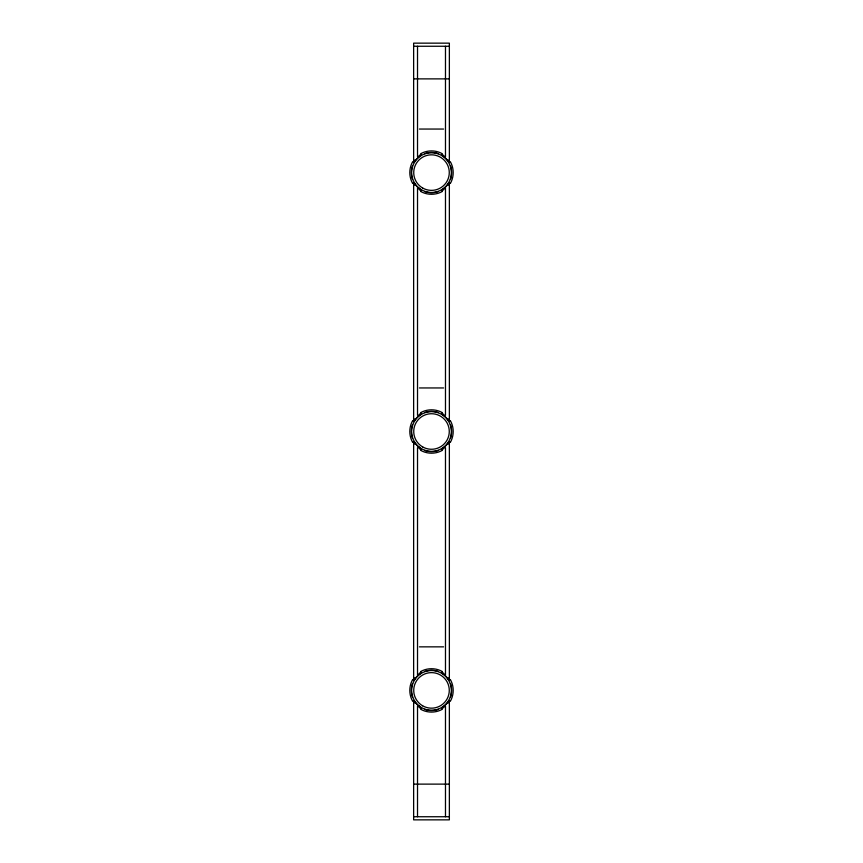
<?xml version="1.0" encoding="UTF-8"?>
<svg xmlns="http://www.w3.org/2000/svg" width="863" height="863" viewBox="0 0 863 863"><rect width="100%" height="100%" fill="white"/><g stroke="black" fill="none" stroke-linecap="round" stroke-linejoin="round"><path stroke-width="1.29" d="M412.665 161.726C408.857 168.35 408.857 176.85 412.665 183.474M450.335 183.474C454.143 176.85 454.143 168.35 450.335 161.726M412.665 420.626C408.857 427.25 408.857 435.75 412.665 442.374M450.335 442.374C454.143 435.75 454.143 427.25 450.335 420.626M412.665 679.526C408.857 686.15 408.857 694.65 412.665 701.274M450.335 701.274C454.143 694.65 454.143 686.15 450.335 679.526M420.626 153.765C427.25 149.957 435.75 149.957 442.374 153.765M442.374 191.435C435.75 195.243 427.25 195.243 420.626 191.435M420.626 412.665C427.25 408.857 435.75 408.857 442.374 412.665M442.374 450.335C435.75 454.143 427.25 454.143 420.626 450.335M420.626 671.565C427.25 667.757 435.75 667.757 442.374 671.565M442.374 709.235C435.75 713.043 427.25 713.043 420.626 709.235M413.636 46.257L449.364 46.257M413.636 78.878L449.364 78.878M419.396 129.051L443.604 129.051M419.396 387.951L443.604 387.951M419.396 646.851L443.604 646.851M413.636 784.122L449.364 784.122M413.636 816.743L449.364 816.743M449.364 162.32L449.364 43.15L413.636 43.15L413.636 162.32M449.364 183.862L449.364 420.734M449.364 442.266L449.364 679.138M449.364 700.68L449.364 819.85L413.636 819.85L413.636 700.68M445.481 46.257L445.481 156.937M445.481 187.897L445.481 415.351M445.481 447.649L445.481 675.103M445.481 706.063L445.481 816.743M417.519 46.257L417.519 156.937M417.519 187.897L417.519 415.351M417.519 447.649L417.519 675.103M417.519 706.063L417.519 816.743M413.636 183.862L413.636 420.734M413.636 442.266L413.636 679.138M450.443 165.707A20.162 20.162 0 0 1 450.443 179.493M448.965 182.686A20.162 20.162 0 0 1 441.586 190.065M438.393 191.543A20.162 20.162 0 0 1 424.607 191.543M421.414 190.065A20.162 20.162 0 0 1 414.035 182.686M412.557 179.493A20.162 20.162 0 0 1 412.557 165.707M414.035 162.514A20.162 20.162 0 0 1 421.414 155.135M424.607 153.657A20.162 20.162 0 0 1 438.393 153.657M441.586 155.135A20.162 20.162 0 0 1 448.965 162.514M449.655 183.085A20.971 20.971 0 0 1 448.318 185.124M444.024 189.418A20.971 20.971 0 0 1 441.985 190.755M421.015 190.755A20.971 20.971 0 0 1 418.976 189.418M414.682 185.124A20.971 20.971 0 0 1 413.345 183.085M413.345 162.115A20.971 20.971 0 0 1 414.682 160.076M418.976 155.782A20.971 20.971 0 0 1 421.015 154.445M441.985 154.445A20.971 20.971 0 0 1 444.024 155.782M448.318 160.076A20.971 20.971 0 0 1 449.655 162.115M450.443 424.607A20.162 20.162 0 0 1 450.443 438.393M448.965 441.586A20.162 20.162 0 0 1 441.586 448.965M438.393 450.443A20.162 20.162 0 0 1 424.607 450.443M421.414 448.965A20.162 20.162 0 0 1 414.035 441.586M412.557 438.393A20.162 20.162 0 0 1 412.557 424.607M414.035 421.414A20.162 20.162 0 0 1 421.414 414.035M424.607 412.557A20.162 20.162 0 0 1 438.393 412.557M441.586 414.035A20.162 20.162 0 0 1 448.965 421.414M449.655 441.985A20.971 20.971 0 0 1 448.318 444.024M444.024 448.318A20.971 20.971 0 0 1 441.985 449.655M421.015 449.655A20.971 20.971 0 0 1 418.976 448.318M414.682 444.024A20.971 20.971 0 0 1 413.345 441.985M413.345 421.015A20.971 20.971 0 0 1 414.682 418.976M418.976 414.682A20.971 20.971 0 0 1 421.015 413.345M441.985 413.345A20.971 20.971 0 0 1 444.024 414.682M448.318 418.976A20.971 20.971 0 0 1 449.655 421.015M450.443 683.507A20.162 20.162 0 0 1 450.443 697.293M448.965 700.486A20.162 20.162 0 0 1 441.586 707.865M438.393 709.343A20.162 20.162 0 0 1 424.607 709.343M421.414 707.865A20.162 20.162 0 0 1 414.035 700.486M412.557 697.293A20.162 20.162 0 0 1 412.557 683.507M414.035 680.314A20.162 20.162 0 0 1 421.414 672.935M424.607 671.457A20.162 20.162 0 0 1 438.393 671.457M441.586 672.935A20.162 20.162 0 0 1 448.965 680.314M449.655 700.885A20.971 20.971 0 0 1 448.318 702.924M444.024 707.218A20.971 20.971 0 0 1 441.985 708.555M421.015 708.555A20.971 20.971 0 0 1 418.976 707.218M414.682 702.924A20.971 20.971 0 0 1 413.345 700.885M413.345 679.915A20.971 20.971 0 0 1 414.682 677.876M418.976 673.582A20.971 20.971 0 0 1 421.015 672.245M441.985 672.245A20.971 20.971 0 0 1 444.024 673.582M448.318 677.876A20.971 20.971 0 0 1 449.655 679.915M422.611 187.994A17.778 17.778 0 0 0 449.278 172.6A17.778 17.778 0 0 0 422.611 157.206A17.778 17.778 0 0 0 422.611 187.994M418.717 187.832A19.881 19.881 0 0 0 451.079 176.052A19.881 19.881 0 0 0 424.704 153.916A19.881 19.881 0 0 0 418.717 187.832M422.611 446.894A17.778 17.778 0 0 0 449.278 431.5A17.778 17.778 0 0 0 422.611 416.106A17.778 17.778 0 0 0 422.611 446.894M418.717 446.732A19.881 19.881 0 0 0 451.079 434.952A19.881 19.881 0 0 0 424.704 412.816A19.881 19.881 0 0 0 418.717 446.732M422.611 705.794A17.778 17.778 0 0 0 449.278 690.4A17.778 17.778 0 0 0 422.611 675.006A17.778 17.778 0 0 0 422.611 705.794M418.717 705.632A19.881 19.881 0 0 0 451.079 693.852A19.881 19.881 0 0 0 424.704 671.716A19.881 19.881 0 0 0 418.717 705.632"/></g></svg>
